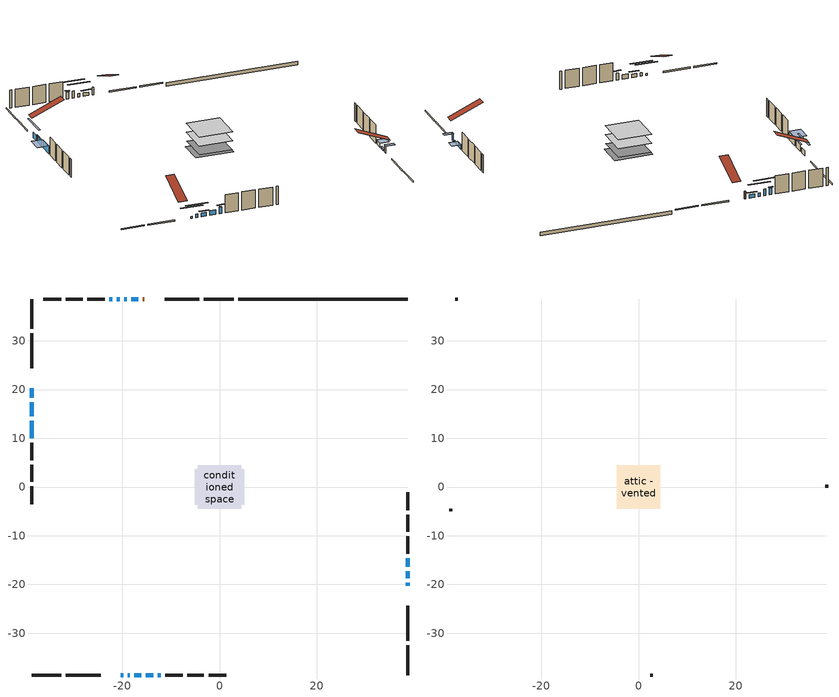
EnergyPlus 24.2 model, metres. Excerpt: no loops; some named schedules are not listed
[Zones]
conditioned space
 floor adiabatic (Floor2 construction): -4.29,-4.29 -4.29,4.29 4.29,4.29 4.29,-4.29 z0.98
 floor adiabatic (AdiabaticFloorConstruction): -4.44,-4.44 -4.44,4.44 4.44,4.44 4.44,-4.44 z3.42
 floor foundation (Slab1 construction): -5.03,-3.66 -5.03,3.66 5.03,3.66 5.03,-3.66 z0
 wall outside (RimJoist1 construction): 2.92,38.59 -3.22,38.59 / -38.59,-38.59 -32.45,-38.59 / -38.59,38.59 -38.59,32.45 / 38.59,-38.59 38.59,-32.45 z0.98:1.28
 wall outside (RimJoist2 construction): -4.15,38.59 -11.26,38.59 / -31.52,-38.59 -24.42,-38.59 / -38.59,31.52 -38.59,24.42 / 38.59,-31.52 38.59,-24.42 z0.98:1.28
 wall outside (AdiabaticWallConstruction 1): -15.43,38.59 -15.79,38.59 z0.98:3.01
 wall outside (AdiabaticWallConstruction): 38.59,-20.25 38.59,-19.64 / -38.59,17.42 -38.59,14.57 / -20.51,38.59 -21.12,38.59 / -22.05,38.59 -22.66,38.59 / -12.67,-38.59 -12.06,-38.59 z0.98:2.81; -20.25,-38.59 -19.79,-38.59 / 38.59,-18.71 38.59,-17.34 z0.98:1.44; -18.87,-38.59 -18.4,-38.59 / -16.72,38.59 -18.14,38.59 / -17.48,-38.59 -16.05,-38.59 / -19.07,38.59 -19.58,38.59 z0.98:1.9; -38.59,20.25 -38.59,18.35 z0.98:2.4; 38.59,-16.41 38.59,-14.58 z0.98:2.05; -15.13,-38.59 -13.6,-38.59 z0.98:2.2; -38.59,13.64 -38.59,9.98 z0.98:3.01
 wall outside (Wall1 construction): -23.59,38.59 -27.15,38.59 / -11.13,-38.59 -7.57,-38.59 / -38.59,9.06 -38.59,5.5 / 38.59,-13.65 38.59,-10.09 z0.98:5.86
 wall outside (Wall2 construction): -28.08,38.59 -31.53,38.59 / -6.64,-38.59 -3.18,-38.59 / -38.59,4.57 -38.59,1.11 / 38.59,-9.16 38.59,-5.7 z0.98:5.86
 wall outside (Wall3 construction): -32.46,38.59 -36.15,38.59 / -2.25,-38.59 1.43,-38.59 / -38.59,0.18 -38.59,-3.51 / 38.59,-4.78 38.59,-1.09 z0.98:5.86
 wall foundation (FoundationWall1 construction): 38.59,38.59 3.85,38.59 z0:0.98
 window (WindowConstruction 14): 38.59,-20.25 38.59,-19.64 z0.98:2.81
 window (WindowConstruction 6): -20.25,-38.59 -19.79,-38.59 z0.98:1.44
 window (WindowConstruction 7): -18.86,-38.59 -18.41,-38.59 z0.98:1.89
 window (WindowConstruction 8): -38.59,20.25 -38.59,18.35 z0.98:2.39
 window (WindowConstruction 9): 38.59,-18.71 38.59,-17.34 z0.98:1.44
 window (WindowConstruction 10): -16.72,38.59 -18.14,38.59 z0.98:1.89
 window (WindowConstruction 11): -17.48,-38.59 -16.05,-38.59 z0.98:1.89
 window (WindowConstruction 12): -38.59,17.42 -38.59,14.57 z0.98:2.81
 window (WindowConstruction): 38.59,-16.41 38.59,-14.58 z0.98:2.05
 window (WindowConstruction 13): -15.12,-38.59 -13.6,-38.59 z0.98:2.2
 window (WindowConstruction 1): -19.07,38.59 -19.58,38.59 z0.98:1.89
 window (WindowConstruction 2): -20.51,38.59 -21.12,38.59 z0.98:2.81
 window (WindowConstruction 3): -22.05,38.59 -22.66,38.59 z0.98:2.81
 window (WindowConstruction 4): -38.59,13.64 -38.59,9.98 z0.98:3.01
 window (WindowConstruction 5): -12.67,-38.59 -12.06,-38.59 z0.98:2.81
 door (Door): -15.43,38.59 -15.79,38.59 z0.98:3.01
 ceiling adiabatic (AdiabaticFloorConstruction): 4.44,-4.44 4.44,4.44 -4.44,4.44 -4.44,-4.44 z3.42
attic - vented
 floor to conditioned space (Floor1 construction Reversed): -4.44,-4.44 -4.44,4.44 4.44,4.44 4.44,-4.44 z5.86
 wall outside (Wall6 construction): -37.08,38.59 -37.66,38.59 / 2.36,-38.59 2.95,-38.59 / -38.59,-4.44 -38.59,-5.02 / 38.59,-0.16 38.59,0.43 z0.98:5.86
 roof outside (Roof1 construction): -14.5,38.59,5.86 -14.5,30.06,9.41 -12.19,30.06,9.41 -12.19,38.59,5.86; -21.18,-38.59,5.86 -21.18,-30.06,9.41 -23.49,-30.06,9.41 -23.49,-38.59,5.86; -38.59,21.18,5.86 -30.06,21.18,9.41 -30.06,23.49,9.41 -38.59,23.49,5.86; 38.59,-21.18,5.86 30.06,-21.18,9.41 30.06,-23.49,9.41 38.59,-23.49,5.86
shading: 38.59,-19.46 38.59,-20.43 41.03,-20.43 41.03,-19.46 z2.99; -17.05,-38.59 -22.99,-38.59 -22.99,-38.89 -17.05,-38.89 z4.18; -15.67,-38.59 -21.6,-38.59 -21.6,-38.89 -15.67,-38.89 z4.63; -38.59,15.71 -38.59,22.89 -39,22.89 -39,15.71 z5.03; 38.59,-17.25 38.59,-18.8 38.89,-18.8 38.89,-17.25 z1.53; -18.75,38.59 -16.11,38.59 -16.11,38.89 -18.75,38.89 z2.5; -15.44,-38.59 -18.09,-38.59 -18.09,-38.89 -15.44,-38.89 z2.5; -38.59,14.48 -38.59,17.51 -38.89,17.51 -38.89,14.48 z2.9; 38.59,-14.4 38.59,-16.59 41.03,-16.59 41.03,-14.4 z2.23; -22.32,38.59 -16.33,38.59 -16.33,38.89 -22.32,38.89 z4.63; -23.86,38.59 -17.77,38.59 -17.77,38.89 -23.86,38.89 z5.55; -22.96,38.59 -21.75,38.59 -21.75,38.89 -22.96,38.89 z3.11; -38.59,9.8 -38.59,13.82 -41.64,13.82 -41.64,9.8 z3.19; -11.45,-38.59 -13.28,-38.59 -13.28,-38.89 -11.45,-38.89 z3.42
[Building]
Building 1: Terrain=Suburbs
[Site:Location]
Windsor AP_ON: Latitude {deg}=42.28; Longitude {deg}=-82.96; Time Zone {hr}=-5; Elevation {m}=190; Keep Site Location Information=Yes
[Site:GroundTemperature:Shallow]
6.34957, 4.46684, 4.31606, 5.20952, 8.79623, 12.3662, 15.4612, 17.4219, 17.5884, 15.9938, 12.9777, 9.51722
[Site:WaterMainsTemperature]
Calculation Method=Schedule; Temperature Schedule=mains temperature schedule
[Material] Roughness=Rough; Thermal Absorptance=0.9
Name | Thickness {m} | Conductivity {W/m-K} | Density {kg/m3} | Specific Heat {J/kg-K} | Solar Absorptance | Visible Absorptance
asphalt or fiberglass shingles | 0.00635 | 0.162714 | 1121.4 | 1465.45 | 0.4 | 0.4
ceiling loosefill ins | 0.338667 | 0.0480833 | 16.02 | 1046.75 | 0.7 | 0.7
ceiling stud and cavity | 0.1397 | 0.312348 | 65.682 | 1177.47 | 0.7 | 0.7
concrete 4.0 in. | 0.1016 | 1.803125 | 2242.8 | 837.4 | 0.7 | 0.7
concrete 8.0 in. | 0.2032 | 1.803125 | 2242.8 | 837.4 | 0.7 | 0.7
door material | 0.04445 | 0.053851 | 512.64 | 1214.23 | 0.7 | 0.7
exterior vertical ins | 0.113788 | 0.029427 | 32.04 | 1214.23 | 0.7 | 0.7
floor covering | 0.0127 | 9.015625 | 54.468 | 1339.84 | 0.6 | 0.6
floor covering 1 | 0.0127 | 0.0433444 | 54.468 | 1339.84 | 0.6 | 0.6
floor rigid ins; wall rigid ins | 0.512978 | 0.029427 | 32.04 | 1214.23 | 0.7 | 0.7
floor stud and cavity | 0.0889 | 0.340671 | 50.32683 | 1063.81 | 0.7 | 0.7
floor stud and cavity 1 | 0.1397 | 1.75129 | 37.0049 | 1207.88 | 0.7 | 0.7
furniture material conditioned space 1 | 0.1524 | 0.115458 | 640.8 | 1214.23 | 0.6 | 0.6
gypsum board | 0.0127 | 0.160291 | 801 | 837.4 | 0.6 | 0.6
gypsum board 1 | 0.00254 | 0.160291 | 801 | 837.4 | 0.6 | 0.6
gypsum board 2 | 0.0127 | 0.160291 | 801 | 837.4 | 0.7 | 0.7
osb sheathing 0.5 in. | 0.0127 | 0.115458 | 512.64 | 1214.23 | 0.7 | 0.7
osb sheathing 0.75 in. | 0.01905 | 0.115458 | 512.64 | 1214.23 | 0.7 | 0.7
osb sheathing 2.0 in. | 0.0508 | 0.115458 | 512.64 | 1214.23 | 0.7 | 0.7
rim joist rigid ins | 0.051816 | 0.029427 | 32.04 | 1214.23 | 0.7 | 0.7
rim joist stud and cavity | 0.0508 | 0.0292424 | 125.044 | 1163.47 | 0.6 | 0.6
wall stud and cavity | 0.1397 | 0.0934493 | 139.0536 | 1170.24 | 0.7 | 0.7
wall stud and cavity 1 | 0.1397 | 0.0940029 | 139.0536 | 1170.24 | 0.7 | 0.7
wall stud and cavity 2 | 0.0889 | 0.559628 | 50.32683 | 1063.81 | 0.7 | 0.7
wall stud and cavity 3 | 0.0889 | 6.1454 | 50.32683 | 1063.81 | 0.6 | 0.6
wall stud and cavity 4 | 0.0889 | 0.380278 | 52.3479 | 1209.89 | 0.7 | 0.7
wall stud and cavity 5 | 0.0889 | 0.391764 | 83.0341 | 1211.67 | 0.7 | 0.7
wood siding | 0.0254 | 0.102417 | 544.68 | 1172.36 | 0.4 | 0.4
wood siding 1 | 0.00254 | 0.102417 | 544.68 | 1172.36 | 0.4 | 0.4
wood siding 2; wood siding 3; wood siding 4 | 0.0254 | 0.102417 | 544.68 | 1172.36 | 0.7 | 0.7
[WindowMaterial:SimpleGlazingSystem]
Name | U-Factor {W/m2-K} | Solar Heat Gain Coefficient
WindowMaterial | 2.41996 | 0.53
WindowMaterial 1 | 2.5903 | 0.45
WindowMaterial 10 | 2.3524 | 0.59
WindowMaterial 2 | 2.464252 | 0.51
WindowMaterial 3 | 2.398955 | 0.56
WindowMaterial 4 | 2.73339 | 0.36
WindowMaterial 5 | 2.62664 | 0.43
WindowMaterial 6 | 2.45403 | 0.62
WindowMaterial 7 | 2.38079 | 0.55
WindowMaterial 8 | 2.27745 | 0.6
WindowMaterial 9 | 3.45393 | 0.64
[Construction]
AdiabaticFloorConstruction: floor stud and cavity 1, floor rigid ins, osb sheathing 0.75 in., floor covering 1
AdiabaticWallConstruction: wood siding 3, wall rigid ins, wall stud and cavity 4, gypsum board
AdiabaticWallConstruction 1: wood siding 4, wall rigid ins, wall stud and cavity 4, gypsum board
Door: door material
Floor1 construction Reversed: gypsum board, ceiling stud and cavity, ceiling loosefill ins
Floor2 construction: floor stud and cavity, floor covering
FoundationWall1 construction: concrete 8.0 in., gypsum board 2
furniture construction conditioned space 1: furniture material conditioned space 1
PartitionWallConstruction: gypsum board, wall stud and cavity 5, gypsum board
RimJoist1 construction: wood siding 2, osb sheathing 2.0 in., rim joist stud and cavity
RimJoist2 construction: wood siding 2, rim joist rigid ins, osb sheathing 2.0 in., rim joist stud and cavity
Roof1 construction: asphalt or fiberglass shingles
Slab1 construction: concrete 4.0 in.
Wall1 construction: wood siding, osb sheathing 0.5 in., wall stud and cavity, gypsum board
Wall2 construction: wood siding, osb sheathing 0.5 in., wall stud and cavity 1, gypsum board
Wall3 construction: wood siding 1, wall stud and cavity 2, gypsum board 1
Wall6 construction: wood siding 1, wall stud and cavity 3
WindowConstruction: WindowMaterial
WindowConstruction 1: WindowMaterial 1
WindowConstruction 10; WindowConstruction 11: WindowMaterial 7
WindowConstruction 12: WindowMaterial 8
WindowConstruction 13: WindowMaterial 9
WindowConstruction 14: WindowMaterial 10
WindowConstruction 2; WindowConstruction 3; WindowConstruction 5: WindowMaterial 2
WindowConstruction 4: WindowMaterial 3
WindowConstruction 6; WindowConstruction 9: WindowMaterial 4
WindowConstruction 7: WindowMaterial 5
WindowConstruction 8: WindowMaterial 6
[Zone] Multiplier=1; Part of Total Floor Area=Yes
Name | Volume {m3}
attic - vented | 44.9851
conditioned space | 432.5
[Space]
Name | Zone | Volume {m3}
attic - vented 1 | attic - vented | 44.9851
conditioned space 1 | conditioned space | 432.5
[ZoneInfiltration:EffectiveLeakageArea]
infil attic - vented 1: Zone or Space=attic - vented 1; Schedule=Always On Discrete; Effective Air Leakage Area {cm2}=3509.78; Stack Coefficient=0.000586503; Wind Coefficient=1.63627e-05
[ZoneMixing]
whole house fan mix: Zone or Space=attic - vented; Schedule=Always On Continuous; Design Flow Rate Calculation Method=Flow/Zone; Design Flow Rate {m3/s}=0; Source Zone or Space=conditioned space
[SurfaceProperty:ExposedFoundationPerimeter]
Slab1: Exposed Perimeter Calculation Method=TotalExposedPerimeter; Total Exposed Perimeter {m}=34.748
[InternalMass] Zone or ZoneList=conditioned space; Space or SpaceList=conditioned space 1
Name | Construction | Surface Area {m2}
furniture mass conditioned space 1 | furniture construction conditioned space 1 | 90.4719
partition wall mass | PartitionWallConstruction | 152.6
[Lights]
interior lighting: Zone or ZoneList or Space or SpaceList=conditioned space 1; Schedule=interior lighting schedule; Design Level Calculation Method=LightingLevel; Lighting Level {W}=343.2; Return Air Fraction=0; Fraction Radiant=0.6; Fraction Visible=0.2; Fraction Replaceable=1
[People]
occupants: Zone or ZoneList or Space or SpaceList=conditioned space 1; Number of People Schedule=occupants schedule; Number of People Calculation Method=People; Number of People=3; Fraction Radiant=0.314171; Sensible Heat Fraction=0.56303; Activity Level Schedule=occupants activity schedule; Carbon Dioxide Generation Rate {m3/s-W}=0; Enable ASHRAE 55 Comfort Warnings=No; Mean Radiant Temperature Calculation Type=EnclosureAveraged
[ElectricEquipment] Zone or ZoneList or Space or SpaceList=conditioned space 1; Design Level Calculation Method=EquipmentLevel
Name | Schedule | Design Level {W} | Fraction Latent | Fraction Radiant | Fraction Lost
clothes dryer | clothes dryer schedule | 140.772 | 0.015 | 0.081 | 0.85
clothes washer | clothes washer schedule | 32.1985 | 0.03 | 0.162 | 0.7
cooking range | cooking range schedule | 215.147 | 0.08 | 0.432 | 0.2
dishwasher | dishwasher schedule | 66.8632 | 0.3 | 0.18 | 0.4
fridge | fridge schedule | 72.9452 | 0 | 0.6 | 0
mech vent bath fan 0 | mech vent bath fan 0 schedule | 50.2 | 0 | 0 | 1
mech vent house fan | mech vent house fan schedule | 0 | 0 | 0 | 1
mech vent house fan cfis | mech vent house fan cfis schedule | 0 | 0 | 0 | 0
mech vent range fan 0 | mech vent range fan 0 schedule | 57 | 0 | 0 | 1
misc plug loads | misc plug loads schedule | 494.7 | 0.045 | 0.513 | 0.1
whole house fan | Always On Discrete | 0 | 0 | 0 | 1
[OtherEquipment] Zone or ZoneList or Space or SpaceList=conditioned space 1; Design Level Calculation Method=EquipmentLevel
Name | Fuel Type | Schedule | Design Level {W} | Fraction Latent | Fraction Radiant | Fraction Lost
clothes dryer 1 | Electricity | clothes dryer schedule | 0 | 0.015 | 0.081 | 0.85
cooking range 1 | Electricity | cooking range schedule | 0 | 0.08 | 0.432 | 0.2
general water use latent | None | general water use schedule | 62.594 | 1 | 0 | 0
general water use sensible | None | general water use schedule | -61.6891 | 0 | 0.6 | 0
mech vent house fan latent load | None | Always On Discrete | 0 | 1 | 0 | 0
mech vent house fan sensible load | None | Always On Discrete | 0 | 0 | 0 | 0
water heater energy adjustment1 | NaturalGas | Always On Discrete | 0.01 | 0 | 0 | 1
[ZoneInfiltration:DesignFlowRate] Zone or ZoneList or Space or SpaceList=conditioned space 1; Schedule=Always On Discrete; Design Flow Rate Calculation Method=Flow/Zone; Design Flow Rate {m3/s}=0
infil flow; natural vent flow; whole house fan flow
[AvailabilityManager:Scheduled]
central ac and furnace airloop Availability Manager: Schedule=Always On Discrete
[Foundation:Kiva]
Foundation Kiva 1: Initial Indoor Air Temperature {C}=18; Wall Height Above Grade {m}=0.979993; Wall Depth Below Slab {m}=0.2032; Custom Block Material Name 1=exterior vertical ins; Custom Block Depth 1 {m}=0.979993; Custom Block X Position 1 {m}=0.2159; Custom Block Z Position 1 {m}=0
[Foundation:Kiva:Settings]
Soil Conductivity {W/m-K}=0.849921; Soil Density {kg/m3}=1842.3; Soil Specific Heat {J/kg-K}=418.7; Ground Solar Absorptivity=0.9; Ground Thermal Absorptivity=0.9; Ground Surface Roughness {m}=0.03; Far-Field Width {m}=40; Deep-Ground Boundary Condition=ZeroFlux; Deep-Ground Depth {m}=40; Minimum Cell Dimension {m}=0.2; Maximum Cell Growth Coefficient=3; Simulation Timestep=Timestep
[Exterior:Lights]
exterior lighting: Schedule=exterior lighting schedule; Design Level {W}=75.6
[EnergyManagementSystem:GlobalVariable]
central_ac_and_furnace_airloop_Fan_RTF
infil_program_Qfan
infil_program_Qinf
natural_vent_program_Qnv
natural_vent_program_Qwhf
[EnergyManagementSystem:Sensor]
Name | Output:Variable or Output:Meter Index Key | Output:Variable or Output:Meter
airflow_gain | infil flow | Infiltration Sensible Heat Gain Energy
airflow_gain_1 | natural vent flow | Infiltration Sensible Heat Gain Energy
airflow_gain_2 | whole house fan flow | Infiltration Sensible Heat Gain Energy
airflow_loss | infil flow | Infiltration Sensible Heat Loss Energy
airflow_loss_1 | natural vent flow | Infiltration Sensible Heat Loss Energy
airflow_loss_2 | whole house fan flow | Infiltration Sensible Heat Loss Energy
clg_load_cond |  | Cooling:EnergyTransfer:Zone:CONDITIONED SPACE
clg_sp_s; clg_sp_s_1 | cooling setpoint | Schedule Value
clothes_dryer_exhaust_0_sch_s | clothes dryer exhaust 0 schedule | Schedule Value
cool_season | cooling season schedule | Schedule Value
htg_load_cond |  | Heating:EnergyTransfer:Zone:CONDITIONED SPACE
htg_sp_s; htg_sp_s_1 | heating setpoint | Schedule Value
ig_ee_conv | clothes dryer | Electric Equipment Convective Heating Energy
ig_ee_conv_2 | cooking range | Electric Equipment Convective Heating Energy
ig_ee_conv_4 | fridge | Electric Equipment Convective Heating Energy
ig_ee_conv_5 | misc plug loads | Electric Equipment Convective Heating Energy
ig_ee_conv_6 | whole house fan | Electric Equipment Convective Heating Energy
ig_ee_rad | clothes dryer | Electric Equipment Radiant Heating Energy
ig_ee_rad_2 | cooking range | Electric Equipment Radiant Heating Energy
ig_ee_rad_4 | fridge | Electric Equipment Radiant Heating Energy
ig_ee_rad_5 | misc plug loads | Electric Equipment Radiant Heating Energy
ig_ee_rad_6 | whole house fan | Electric Equipment Radiant Heating Energy
ig_lgt_conv | interior lighting | Lights Convective Heating Energy
ig_lgt_rad | interior lighting | Lights Radiant Heating Energy
ig_lgt_vis | interior lighting | Lights Visible Radiation Heating Energy
ig_oe_conv | clothes dryer 1 | Other Equipment Convective Heating Energy
ig_oe_conv_1 | cooking range 1 | Other Equipment Convective Heating Energy
ig_oe_conv_2 | general water use latent | Other Equipment Convective Heating Energy
ig_oe_conv_3 | general water use sensible | Other Equipment Convective Heating Energy
ig_oe_conv_4 | water heater energy adjustment1 | Other Equipment Convective Heating Energy
ig_oe_rad | clothes dryer 1 | Other Equipment Radiant Heating Energy
ig_oe_rad_1 | cooking range 1 | Other Equipment Radiant Heating Energy
ig_oe_rad_2 | general water use latent | Other Equipment Radiant Heating Energy
ig_oe_rad_3 | general water use sensible | Other Equipment Radiant Heating Energy
ig_oe_rad_4 | water heater energy adjustment1 | Other Equipment Radiant Heating Energy
ig_ppl_conv | occupants | People Convective Heating Energy
ig_ppl_rad | occupants | People Radiant Heating Energy
im_conv | furniture mass conditioned space 1 | Surface Inside Face Convection Heat Gain Energy
im_conv_1 | partition wall mass | Surface Inside Face Convection Heat Gain Energy
im_ig | furniture mass conditioned space 1 | Surface Inside Face Internal Gains Radiation Heat Gain Energy
im_ig_1 | partition wall mass | Surface Inside Face Internal Gains Radiation Heat Gain Energy
im_lgt | furniture mass conditioned space 1 | Surface Inside Face Lights Radiation Heat Gain Energy
im_lgt_1 | partition wall mass | Surface Inside Face Lights Radiation Heat Gain Energy
im_sol | furniture mass conditioned space 1 | Surface Inside Face Solar Radiation Heat Gain Energy
im_sol_1 | partition wall mass | Surface Inside Face Solar Radiation Heat Gain Energy
im_surf | furniture mass conditioned space 1 | Surface Inside Face Net Surface Thermal Radiation Heat Gain Energy
im_surf_1 | partition wall mass | Surface Inside Face Net Surface Thermal Radiation Heat Gain Energy
mech_vent_bath_fan_0_sch_s | mech vent bath fan 0 schedule | Schedule Value
mech_vent_range_fan_0_sch_s | mech vent range fan 0 schedule | Schedule Value
mv_conv | mech vent bath fan 0 | Electric Equipment Convective Heating Energy
mv_conv_1 | mech vent house fan | Electric Equipment Convective Heating Energy
mv_conv_2 | mech vent house fan cfis | Electric Equipment Convective Heating Energy
mv_conv_3 | mech vent range fan 0 | Electric Equipment Convective Heating Energy
mv_conv_4 | mech vent house fan latent load | Other Equipment Convective Heating Energy
mv_conv_5 | mech vent house fan sensible load | Other Equipment Convective Heating Energy
mv_rad | mech vent bath fan 0 | Electric Equipment Radiant Heating Energy
mv_rad_1 | mech vent house fan | Electric Equipment Radiant Heating Energy
mv_rad_2 | mech vent house fan cfis | Electric Equipment Radiant Heating Energy
mv_rad_3 | mech vent range fan 0 | Electric Equipment Radiant Heating Energy
mv_rad_4 | mech vent house fan latent load | Other Equipment Radiant Heating Energy
mv_rad_5 | mech vent house fan sensible load | Other Equipment Radiant Heating Energy
natural_vent_s | natural vent schedule | Schedule Value
out_pb_s |  | Site Outdoor Air Barometric Pressure
out_wt_s |  | Site Outdoor Air Humidity Ratio
site_vw_s |  | Site Wind Speed
ss_back_out | Window1 | Surface Window Shortwave from Zone Back Out Window Heat Transfer Rate
ss_back_out_1 | Window10 | Surface Window Shortwave from Zone Back Out Window Heat Transfer Rate
ss_back_out_10 | Window4 | Surface Window Shortwave from Zone Back Out Window Heat Transfer Rate
ss_back_out_11 | Window5 | Surface Window Shortwave from Zone Back Out Window Heat Transfer Rate
ss_back_out_12 | Window6 | Surface Window Shortwave from Zone Back Out Window Heat Transfer Rate
ss_back_out_13 | Window7 | Surface Window Shortwave from Zone Back Out Window Heat Transfer Rate
ss_back_out_14 | Window9 | Surface Window Shortwave from Zone Back Out Window Heat Transfer Rate
ss_back_out_2 | Window11 | Surface Window Shortwave from Zone Back Out Window Heat Transfer Rate
ss_back_out_3 | Window12 | Surface Window Shortwave from Zone Back Out Window Heat Transfer Rate
ss_back_out_4 | Window14 | Surface Window Shortwave from Zone Back Out Window Heat Transfer Rate
ss_back_out_5 | Window17 | Surface Window Shortwave from Zone Back Out Window Heat Transfer Rate
ss_back_out_6 | Window18 | Surface Window Shortwave from Zone Back Out Window Heat Transfer Rate
ss_back_out_7 | Window19 | Surface Window Shortwave from Zone Back Out Window Heat Transfer Rate
ss_back_out_8 | Window2 | Surface Window Shortwave from Zone Back Out Window Heat Transfer Rate
ss_back_out_9 | Window21 | Surface Window Shortwave from Zone Back Out Window Heat Transfer Rate
ss_conv | Door1 | Surface Inside Face Convection Heat Gain Energy
ss_conv_1 | Window1 | Surface Inside Face Convection Heat Gain Energy
ss_conv_10 | Window21 | Surface Inside Face Convection Heat Gain Energy
ss_conv_11 | Window4 | Surface Inside Face Convection Heat Gain Energy
ss_conv_12 | Window5 | Surface Inside Face Convection Heat Gain Energy
ss_conv_13 | Window6 | Surface Inside Face Convection Heat Gain Energy
ss_conv_14 | Window7 | Surface Inside Face Convection Heat Gain Energy
ss_conv_15 | Window9 | Surface Inside Face Convection Heat Gain Energy
ss_conv_2 | Window10 | Surface Inside Face Convection Heat Gain Energy
ss_conv_3 | Window11 | Surface Inside Face Convection Heat Gain Energy
ss_conv_4 | Window12 | Surface Inside Face Convection Heat Gain Energy
ss_conv_5 | Window14 | Surface Inside Face Convection Heat Gain Energy
ss_conv_6 | Window17 | Surface Inside Face Convection Heat Gain Energy
ss_conv_7 | Window18 | Surface Inside Face Convection Heat Gain Energy
ss_conv_8 | Window19 | Surface Inside Face Convection Heat Gain Energy
ss_conv_9 | Window2 | Surface Inside Face Convection Heat Gain Energy
ss_ig | Door1 | Surface Inside Face Internal Gains Radiation Heat Gain Energy
ss_ig_1 | Window1 | Surface Inside Face Internal Gains Radiation Heat Gain Energy
ss_ig_10 | Window21 | Surface Inside Face Internal Gains Radiation Heat Gain Energy
ss_ig_11 | Window4 | Surface Inside Face Internal Gains Radiation Heat Gain Energy
ss_ig_12 | Window5 | Surface Inside Face Internal Gains Radiation Heat Gain Energy
ss_ig_13 | Window6 | Surface Inside Face Internal Gains Radiation Heat Gain Energy
ss_ig_14 | Window7 | Surface Inside Face Internal Gains Radiation Heat Gain Energy
ss_ig_15 | Window9 | Surface Inside Face Internal Gains Radiation Heat Gain Energy
ss_ig_2 | Window10 | Surface Inside Face Internal Gains Radiation Heat Gain Energy
ss_ig_3 | Window11 | Surface Inside Face Internal Gains Radiation Heat Gain Energy
ss_ig_4 | Window12 | Surface Inside Face Internal Gains Radiation Heat Gain Energy
ss_ig_5 | Window14 | Surface Inside Face Internal Gains Radiation Heat Gain Energy
ss_ig_6 | Window17 | Surface Inside Face Internal Gains Radiation Heat Gain Energy
ss_ig_7 | Window18 | Surface Inside Face Internal Gains Radiation Heat Gain Energy
ss_ig_8 | Window19 | Surface Inside Face Internal Gains Radiation Heat Gain Energy
ss_ig_9 | Window2 | Surface Inside Face Internal Gains Radiation Heat Gain Energy
ss_lgt | Door1 | Surface Inside Face Lights Radiation Heat Gain Energy
ss_sol | Door1 | Surface Inside Face Solar Radiation Heat Gain Energy
ss_surf | Door1 | Surface Inside Face Net Surface Thermal Radiation Heat Gain Energy
ss_surf_1 | Window1 | Surface Inside Face Net Surface Thermal Radiation Heat Gain Energy
ss_surf_10 | Window21 | Surface Inside Face Net Surface Thermal Radiation Heat Gain Energy
ss_surf_11 | Window4 | Surface Inside Face Net Surface Thermal Radiation Heat Gain Energy
ss_surf_12 | Window5 | Surface Inside Face Net Surface Thermal Radiation Heat Gain Energy
ss_surf_13 | Window6 | Surface Inside Face Net Surface Thermal Radiation Heat Gain Energy
ss_surf_14 | Window7 | Surface Inside Face Net Surface Thermal Radiation Heat Gain Energy
ss_surf_15 | Window9 | Surface Inside Face Net Surface Thermal Radiation Heat Gain Energy
ss_surf_2 | Window10 | Surface Inside Face Net Surface Thermal Radiation Heat Gain Energy
ss_surf_3 | Window11 | Surface Inside Face Net Surface Thermal Radiation Heat Gain Energy
ss_surf_4 | Window12 | Surface Inside Face Net Surface Thermal Radiation Heat Gain Energy
